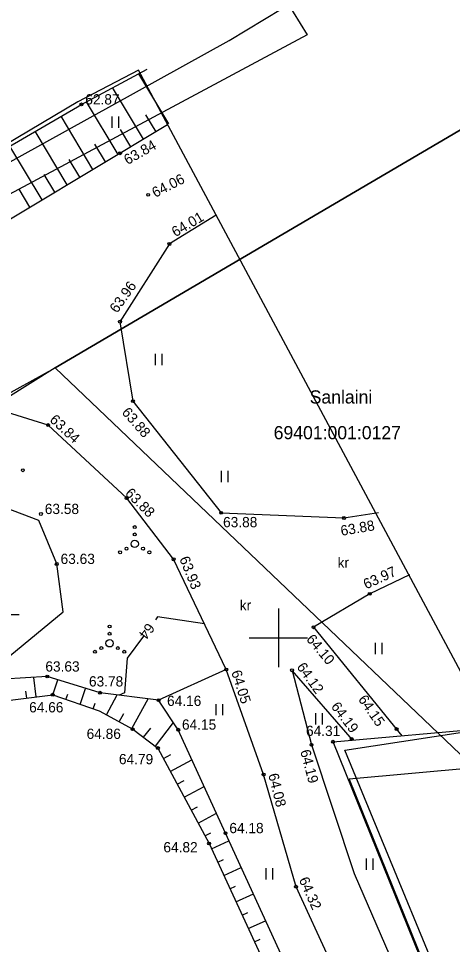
# Model space of a CAD drawing. Extents: x 638903 to 640568, y 6452566 to 6454091.
# Drawn here: x 640132.2 to 640161.9, y 6453179.1 to 6453242.3 of the extents above; entities that cross this region are included whole.
import ezdxf

# ---------------------------------------------------------------- set-up
doc = ezdxf.new("R2010")
doc.units = 0
for name, color, linetype in [('AED', 7, 'Continuous'), ('HALJASTUS', 7, 'Continuous'), ('HORISONTAAL-EH2000', 7, 'Continuous'), ('KORGUS-EH2000', 7, 'Continuous'), ('MOOTPIIR', 7, 'Continuous'), ('PIIR', 7, 'Continuous'), ('RELJEEF', 7, 'Continuous'), ('TEE', 7, 'Continuous'), ('VORK', 7, 'Continuous')]:
    doc.layers.add(name, color=color, linetype=linetype)

msp = doc.modelspace()

# ---------------------------------------------------------------- linework, layer by layer
at = {"layer": 'AED'}
msp.add_lwpolyline([(640177.15, 6453163.18), (640171.12, 6453164.01), (640168.27, 6453165.28), (640165.66, 6453166.64), (640163.57, 6453168.63), (640153.74, 6453192.91), (640164.52, 6453193.86)], dxfattribs=at)
at = {"layer": 'HALJASTUS'}
for p, q in [((640138.612, 6453235.611), (640138.612, 6453234.849)), ((640139.068, 6453235.611), (640139.068, 6453234.849)), ((640141.582, 6453219.401), (640141.582, 6453218.639)), ((640142.038, 6453219.401), (640142.038, 6453218.639)), ((640146.082, 6453211.411), (640146.082, 6453210.649)), ((640146.538, 6453211.411), (640146.538, 6453210.649)), ((640131.52, 6453201.6), (640132.27, 6453201.6)), ((640156.622, 6453199.651), (640156.622, 6453198.889)), ((640157.078, 6453199.651), (640157.078, 6453198.889)), ((640146.44, 6453197.84), (640141.81, 6453195.75)), ((640145.722, 6453195.481), (640145.722, 6453194.719)), ((640146.178, 6453195.481), (640146.178, 6453194.719)), ((640152.542, 6453194.851), (640152.542, 6453194.089)), ((640152.998, 6453194.851), (640152.998, 6453194.089)), ((640156.012, 6453184.921), (640156.012, 6453184.159)), ((640156.468, 6453184.921), (640156.468, 6453184.159)), ((640149.142, 6453184.261), (640149.142, 6453183.499)), ((640149.598, 6453184.261), (640149.598, 6453183.499))]:
    msp.add_line(p, q, dxfattribs=at)
msp.add_lwpolyline([(640105.13, 6453196.72), (640106.16, 6453192.87), (640107.79, 6453189.57), (640130.71, 6453198.02), (640135.28, 6453201.77), (640134.85, 6453205.05), (640133.63, 6453208.03), (640129.05, 6453209.76)], dxfattribs=at)
for centre, radius in [((640132.53, 6453211.455), 0.1), ((640140.18, 6453207.57), 0.1), ((640140.18, 6453206.42), 0.25), ((640140.18, 6453207.07), 0.1), ((640139.615, 6453206.095), 0.1), ((640140.745, 6453206.095), 0.1), ((640139.18, 6453205.845), 0.1), ((640141.18, 6453205.845), 0.1), ((640138.46, 6453200.78), 0.1), ((640138.46, 6453200.28), 0.1), ((640138.46, 6453199.63), 0.25), ((640137.46, 6453199.055), 0.1), ((640137.895, 6453199.305), 0.1), ((640139.025, 6453199.305), 0.1), ((640139.46, 6453199.055), 0.1)]:
    msp.add_circle(centre, radius, dxfattribs=at)
at = {"layer": 'HORISONTAAL-EH2000'}
for points in [[(640144.95, 6453200.95), (640141.73, 6453201.44), (640141.59, 6453201.24)], [(640140.77, 6453200.12), (640139.67, 6453198.61), (640139.47, 6453196.24), (640139.11, 6453196.09)]]:
    msp.add_lwpolyline(points, dxfattribs=at)
at = {"layer": 'KORGUS-EH2000'}
for centre in [(640136.537, 6453236.445), (640139.176, 6453233.11), (640141.1, 6453230.265), (640142.553, 6453226.908), (640139.174, 6453221.603), (640140.056, 6453216.169), (640134.262, 6453214.538), (640139.626, 6453209.55), (640133.768, 6453208.464), (640146.09, 6453208.545), (640154.482, 6453208.189), (640142.839, 6453205.367), (640134.846, 6453205.046), (640156.25, 6453203.01), (640152.401, 6453200.728), (640146.438, 6453197.842), (640150.939, 6453197.784), (640134.195, 6453197.362), (640134.573, 6453196.115), (640137.81, 6453196.251), (640141.812, 6453195.747), (640140.038, 6453193.766), (640143.153, 6453193.726), (640158.085, 6453193.772), (640152.265, 6453192.693), (640153.739, 6453192.907), (640155.015, 6453193.086), (640141.762, 6453192.471), (640148.99, 6453190.661), (640146.385, 6453186.66), (640145.265, 6453185.952), (640151.206, 6453183.002)]:
    msp.add_circle(centre, 0.1, dxfattribs=at)
at = {"layer": 'MOOTPIIR'}
msp.add_lwpolyline([(640057.43, 6453069.61), (640084.12, 6453071.45), (640132.95, 6453076.84), (640206.91, 6453088.25), (640206.55, 6453091.5), (640198.46, 6453099.05), (640191.35, 6453119.34), (640181.78, 6453148.11), (640178.19, 6453156.32), (640179.5, 6453158.05), (640180.3, 6453158.82), (640180.14, 6453163.95), (640177.23, 6453163.58), (640171.89, 6453164.79), (640163.59, 6453170.43), (640154.55, 6453192.34), (640164.52, 6453193.86), (640140.43, 6453238.79), (640136.28, 6453236.62), (640079.15, 6453202.68), (640059.36, 6453192)], dxfattribs=at)
at = {"layer": 'PIIR'}
for points in [[(639891.33, 6453588.33), (639979.67, 6453492.17), (640075.7, 6453390.46), (640148.62, 6453246.63), (640151.97, 6453241.19), (640013.45, 6453167.06), (639752.58, 6453321.76), (639703.92, 6453351.38), (639697.82, 6453354.62), (639796.29, 6453483.44), (639870.14, 6453580.34), (639888.88, 6453592.18)], [(640303.62, 6453342.89), (640517.56, 6453353.08), (640531.29, 6453304.9), (640543.88, 6453266.36), (640555.87, 6453232.2), (640567.61, 6453208.07), (640479.82, 6453197.63), (640480.27, 6453190.68), (640385.58, 6453180.9), (640372.66, 6453179.61), (640372.18, 6453186.4), (640358.83, 6453185.21), (640356.47, 6453214.75), (640311.78, 6453209.49), (640249.12, 6453201.7), (640163.41, 6453191.13), (640134.74, 6453218.44), (640234.16, 6453276.79), (640256.2, 6453291.57), (640279.37, 6453311.06), (640297.04, 6453331.56)]]:
    msp.add_lwpolyline(points, close=True, dxfattribs=at)
for points in [[(639438.32, 6452809.3), (639531.48, 6452851.17), (639553.84, 6452863.14), (639572.79, 6452874.35), (639594.21, 6452890.92), (639607.08, 6452902.62), (639622.6, 6452919.49), (639656.83, 6452954.43), (639712.93, 6453002.27), (639751.18, 6453033.04), (639773.55, 6453048.5), (639801.75, 6453063.76), (640013.45, 6453167.06), (640146.63, 6453240.82), (640245.6, 6453300.82)], [(640234.16, 6453276.79), (640134.74, 6453218.44), (640101.5, 6453197.66), (640023.69, 6453157.16), (639807.89, 6453051.18), (639780.22, 6453036.19), (639759.15, 6453021.54), (639721.71, 6452991.37), (639665.92, 6452943.77), (639632.79, 6452909.1), (639611.7, 6452887.62), (639605.63, 6452882.32), (639600.57, 6452877.8), (639587.79, 6452867.89), (639574.34, 6452858.62), (639560.79, 6452850.44), (639548, 6452843.84), (639535.21, 6452837.23), (639517.19, 6452828.94)], [(640292.58, 6453171.35), (640177.01, 6453157), (640194.78, 6453049.12), (640195.72, 6453043.42), (640185.78, 6453040.52), (640095.63, 6453057.73), (640080.61, 6453053.35), (640053.47, 6453040.39), (640033.5, 6453027.93), (639976.77, 6452980.89), (639964.38, 6452974.74), (639949.71, 6452971.9), (639950.94, 6452974.47), (639980.68, 6453036.78), (640023.69, 6453157.16), (640134.74, 6453218.44), (640163.41, 6453191.13), (640154.85, 6453190.34), (640163.31, 6453169.39), (640171.33, 6453164.09), (640178.03, 6453162.94), (640253.05, 6453172.79)]]:
    msp.add_lwpolyline(points, dxfattribs=at)
at = {"layer": 'RELJEEF'}
for p, q in [((640142.51, 6453235.11), (640140.45, 6453238.54)), ((640140.78, 6453234.07), (640138.67, 6453237.59)), ((640139.04, 6453233.03), (640136.89, 6453236.63)), ((640141.64, 6453234.58), (640140.94, 6453235.74)), ((640137.31, 6453231.99), (640135.14, 6453235.63)), ((640135.57, 6453230.95), (640133.38, 6453234.61)), ((640139.91, 6453233.55), (640139.2, 6453234.74)), ((640133.86, 6453229.92), (640131.65, 6453233.6)), ((640138.18, 6453232.52), (640137.46, 6453233.72)), ((640136.43, 6453231.47), (640135.7, 6453232.68)), ((640134.71, 6453230.44), (640133.98, 6453231.66)), ((640133.01, 6453229.42), (640132.27, 6453230.65)), ((640133.45, 6453195.98), (640133.28, 6453197.3)), ((640134.57, 6453196.12), (640134.93, 6453197.13)), ((640136.44, 6453195.46), (640136.82, 6453196.55)), ((640132.8, 6453195.89), (640132.74, 6453196.35)), ((640135.48, 6453195.8), (640135.61, 6453196.15)), ((640138.24, 6453194.74), (640138.98, 6453196.1)), ((640139.99, 6453193.8), (640141.09, 6453195.84)), ((640137.33, 6453195.15), (640137.47, 6453195.53)), ((640139.12, 6453194.27), (640139.43, 6453194.83)), ((640141.59, 6453192.6), (640142.82, 6453194.23)), ((640140.78, 6453193.21), (640141.27, 6453193.84)), ((640142.14, 6453191.76), (640142.65, 6453192.04)), ((640142.61, 6453190.88), (640144.09, 6453191.68)), ((640143.09, 6453190), (640143.56, 6453190.25)), ((640143.56, 6453189.12), (640144.92, 6453189.85)), ((640144.04, 6453188.23), (640144.47, 6453188.46)), ((640144.51, 6453187.35), (640145.76, 6453188.02)), ((640144.98, 6453186.47), (640145.38, 6453186.69)), ((640145.43, 6453185.58), (640146.62, 6453186.13)), ((640145.85, 6453184.68), (640146.25, 6453184.86)), ((640146.27, 6453183.77), (640147.45, 6453184.32)), ((640146.69, 6453182.86), (640147.08, 6453183.04)), ((640147.1, 6453181.96), (640148.29, 6453182.51)), ((640147.52, 6453181.05), (640147.92, 6453181.23)), ((640147.94, 6453180.14), (640149.12, 6453180.68)), ((640148.36, 6453179.23), (640148.75, 6453179.41))]:
    msp.add_line(p, q, dxfattribs=at)
for points in [[(640003.45, 6453163.29), (640007.23, 6453166.56), (640016.92, 6453171.71), (640040.41, 6453180.77), (640059.54, 6453191.79), (640079.32, 6453202.45), (640097.96, 6453213.38), (640120.65, 6453227.22), (640136.54, 6453236.44), (640141.04, 6453238.86)], [(640006.16, 6453159.44), (640012.32, 6453162.53), (640042.52, 6453177.68), (640061.5, 6453187.46), (640081.57, 6453198.79), (640102.88, 6453210.78), (640122.98, 6453223.41), (640142.43, 6453235.06)], [(640162.78, 6453158.5), (640154.06, 6453171), (640150.3, 6453178.12), (640146.38, 6453186.66), (640143.15, 6453193.73), (640141.81, 6453195.75), (640137.81, 6453196.25), (640134.19, 6453197.36), (640131.23, 6453197.18), (640107.97, 6453189.58), (640101.87, 6453187.54), (640086.16, 6453183.61), (640068.08, 6453171.79), (640052, 6453163.35), (640036.02, 6453156.28), (640034.61, 6453157.44)], [(640033.74, 6453156.73), (640036.04, 6453155.58), (640051.9, 6453162.06), (640068.35, 6453170.63), (640085, 6453180.44), (640101.76, 6453185.39), (640118.65, 6453191.06), (640130.92, 6453195.65), (640134.57, 6453196.12), (640137.74, 6453195.01), (640140.04, 6453193.77), (640141.76, 6453192.47), (640145.26, 6453185.95), (640149.18, 6453177.46), (640152.85, 6453169.93), (640161.35, 6453158.38), (640162.78, 6453158.5)]]:
    msp.add_lwpolyline(points, dxfattribs=at)
at = {"layer": 'TEE'}
for points in [[(640006.16, 6453159.44), (640042.52, 6453177.68), (640061.5, 6453187.46), (640081.57, 6453198.79), (640102.88, 6453210.78), (640122.98, 6453223.41), (640142.43, 6453235.06)], [(640145.75, 6453228.88), (640142.55, 6453226.91), (640139.17, 6453221.6), (640140.06, 6453216.17), (640146.09, 6453208.54), (640154.48, 6453208.19), (640156.85, 6453208.56)], [(640180.3, 6453158.82), (640176.53, 6453158.68), (640172.42, 6453159.11), (640169.17, 6453159.65), (640166.7, 6453160.5), (640164.68, 6453161.59), (640162.68, 6453163.12), (640160.67, 6453164.73), (640158.25, 6453167.7), (640151.21, 6453183), (640148.99, 6453190.66), (640146.44, 6453197.84), (640142.84, 6453205.37), (640139.63, 6453209.55), (640134.26, 6453214.54), (640126.55, 6453216.92), (640125.3, 6453216.31), (640106.24, 6453205.41), (640084.98, 6453193.25), (640063.95, 6453181.53), (640045.17, 6453171.51), (640030.27, 6453163.57), (640007.96, 6453152.14)], [(640158.97, 6453204.3), (640156.25, 6453203.01), (640152.4, 6453200.73), (640158.44, 6453193.32)], [(640155.07, 6453193.03), (640150.94, 6453197.78), (640152.26, 6453192.69), (640155.18, 6453183.91), (640161.55, 6453169.25), (640163.39, 6453167.33), (640165.07, 6453165.97), (640166.46, 6453164.97), (640168.85, 6453163.68), (640170.03, 6453163.12), (640173.5, 6453162.33), (640176.7, 6453161.9), (640180.2, 6453161.9)]]:
    msp.add_lwpolyline(points, dxfattribs=at)
at = {"layer": 'VORK'}
for p, q in [((640150, 6453202), (640150, 6453198)), ((640148, 6453200), (640152, 6453200))]:
    msp.add_line(p, q, dxfattribs=at)

# ---------------------------------------------------------------- texts
at = {"layer": 'HORISONTAAL-EH2000'}
msp.add_text('64', height=0.7, rotation=232.38861, dxfattribs=at).set_placement((640141.05, 6453201.08))
at = {"layer": 'KORGUS-EH2000'}
for s, p in [(' 62.87', (640136.54, 6453236.44)), (' 63.58', (640133.77, 6453208.46)), (' 63.88', (640145.96, 6453207.56)), (' 63.63', (640134.85, 6453205.05)), (' 63.63', (640133.81, 6453197.7)), (' 63.78', (640136.79, 6453196.68)), (' 64.16', (640142.13, 6453195.35)), (' 64.66', (640132.7, 6453194.91)), (' 64.15', (640143.15, 6453193.73)), (' 64.31', (640151.63, 6453193.3)), (' 64.86', (640136.63, 6453193.1)), (' 64.79', (640138.84, 6453191.37)), (' 64.18', (640146.39, 6453186.66)), (' 64.82', (640141.88, 6453185.35))]:
    msp.add_text(s, height=0.7, dxfattribs=at).set_placement(p)
for s, rotation, p in [(' 63.84', 29.4018, (640139.46, 6453232.17)), (' 64.06', 27.04695, (640141.35, 6453229.94)), (' 64.01', 30.68108, (640142.74, 6453227.23)), (' 63.96', 54.45623, (640138.82, 6453221.93)), (' 63.88', 311.25139, (640139.08, 6453215.57)), (' 63.84', 316.97918, (640134.12, 6453215.01)), (' 63.88', 315.00123, (640139.29, 6453210.01)), (' 63.88', 9.79383, (640154.06, 6453206.92)), (' 63.93', 292.13763, (640143.12, 6453205.65)), (' 63.97', 24.67686, (640155.77, 6453203.2)), (' 64.10', 310.00779, (640151.7, 6453200.09)), (' 64.05', 287.58664, (640146.69, 6453197.92)), (' 64.12', 305.62066, (640151.07, 6453198.22)), (' 64.15', 304.54019, (640155.28, 6453196.02)), (' 64.19', 307.05982, (640153.41, 6453195.51)), (' 64.19', 284.86536, (640151.42, 6453192.52)), (' 64.08', 284.06847, (640149.24, 6453190.91)), (' 64.32', 294.15786, (640151.28, 6453183.72))]:
    msp.add_text(s, height=0.7, rotation=rotation, dxfattribs=at).set_placement(p)
at = {"layer": 'PIIR'}
for s, p in [('Sanlaini', (640152.14, 6453216.01)), ('69401:001:0127', (640149.68, 6453213.57))]:
    msp.add_text(s, height=0.9, dxfattribs=at).set_placement(p)
at = {"layer": 'TEE'}
for p in [(640154.05, 6453204.79), (640147.36, 6453201.88)]:
    msp.add_text('kr', height=0.7, dxfattribs=at).set_placement(p)

doc.saveas('drawing.dxf')
